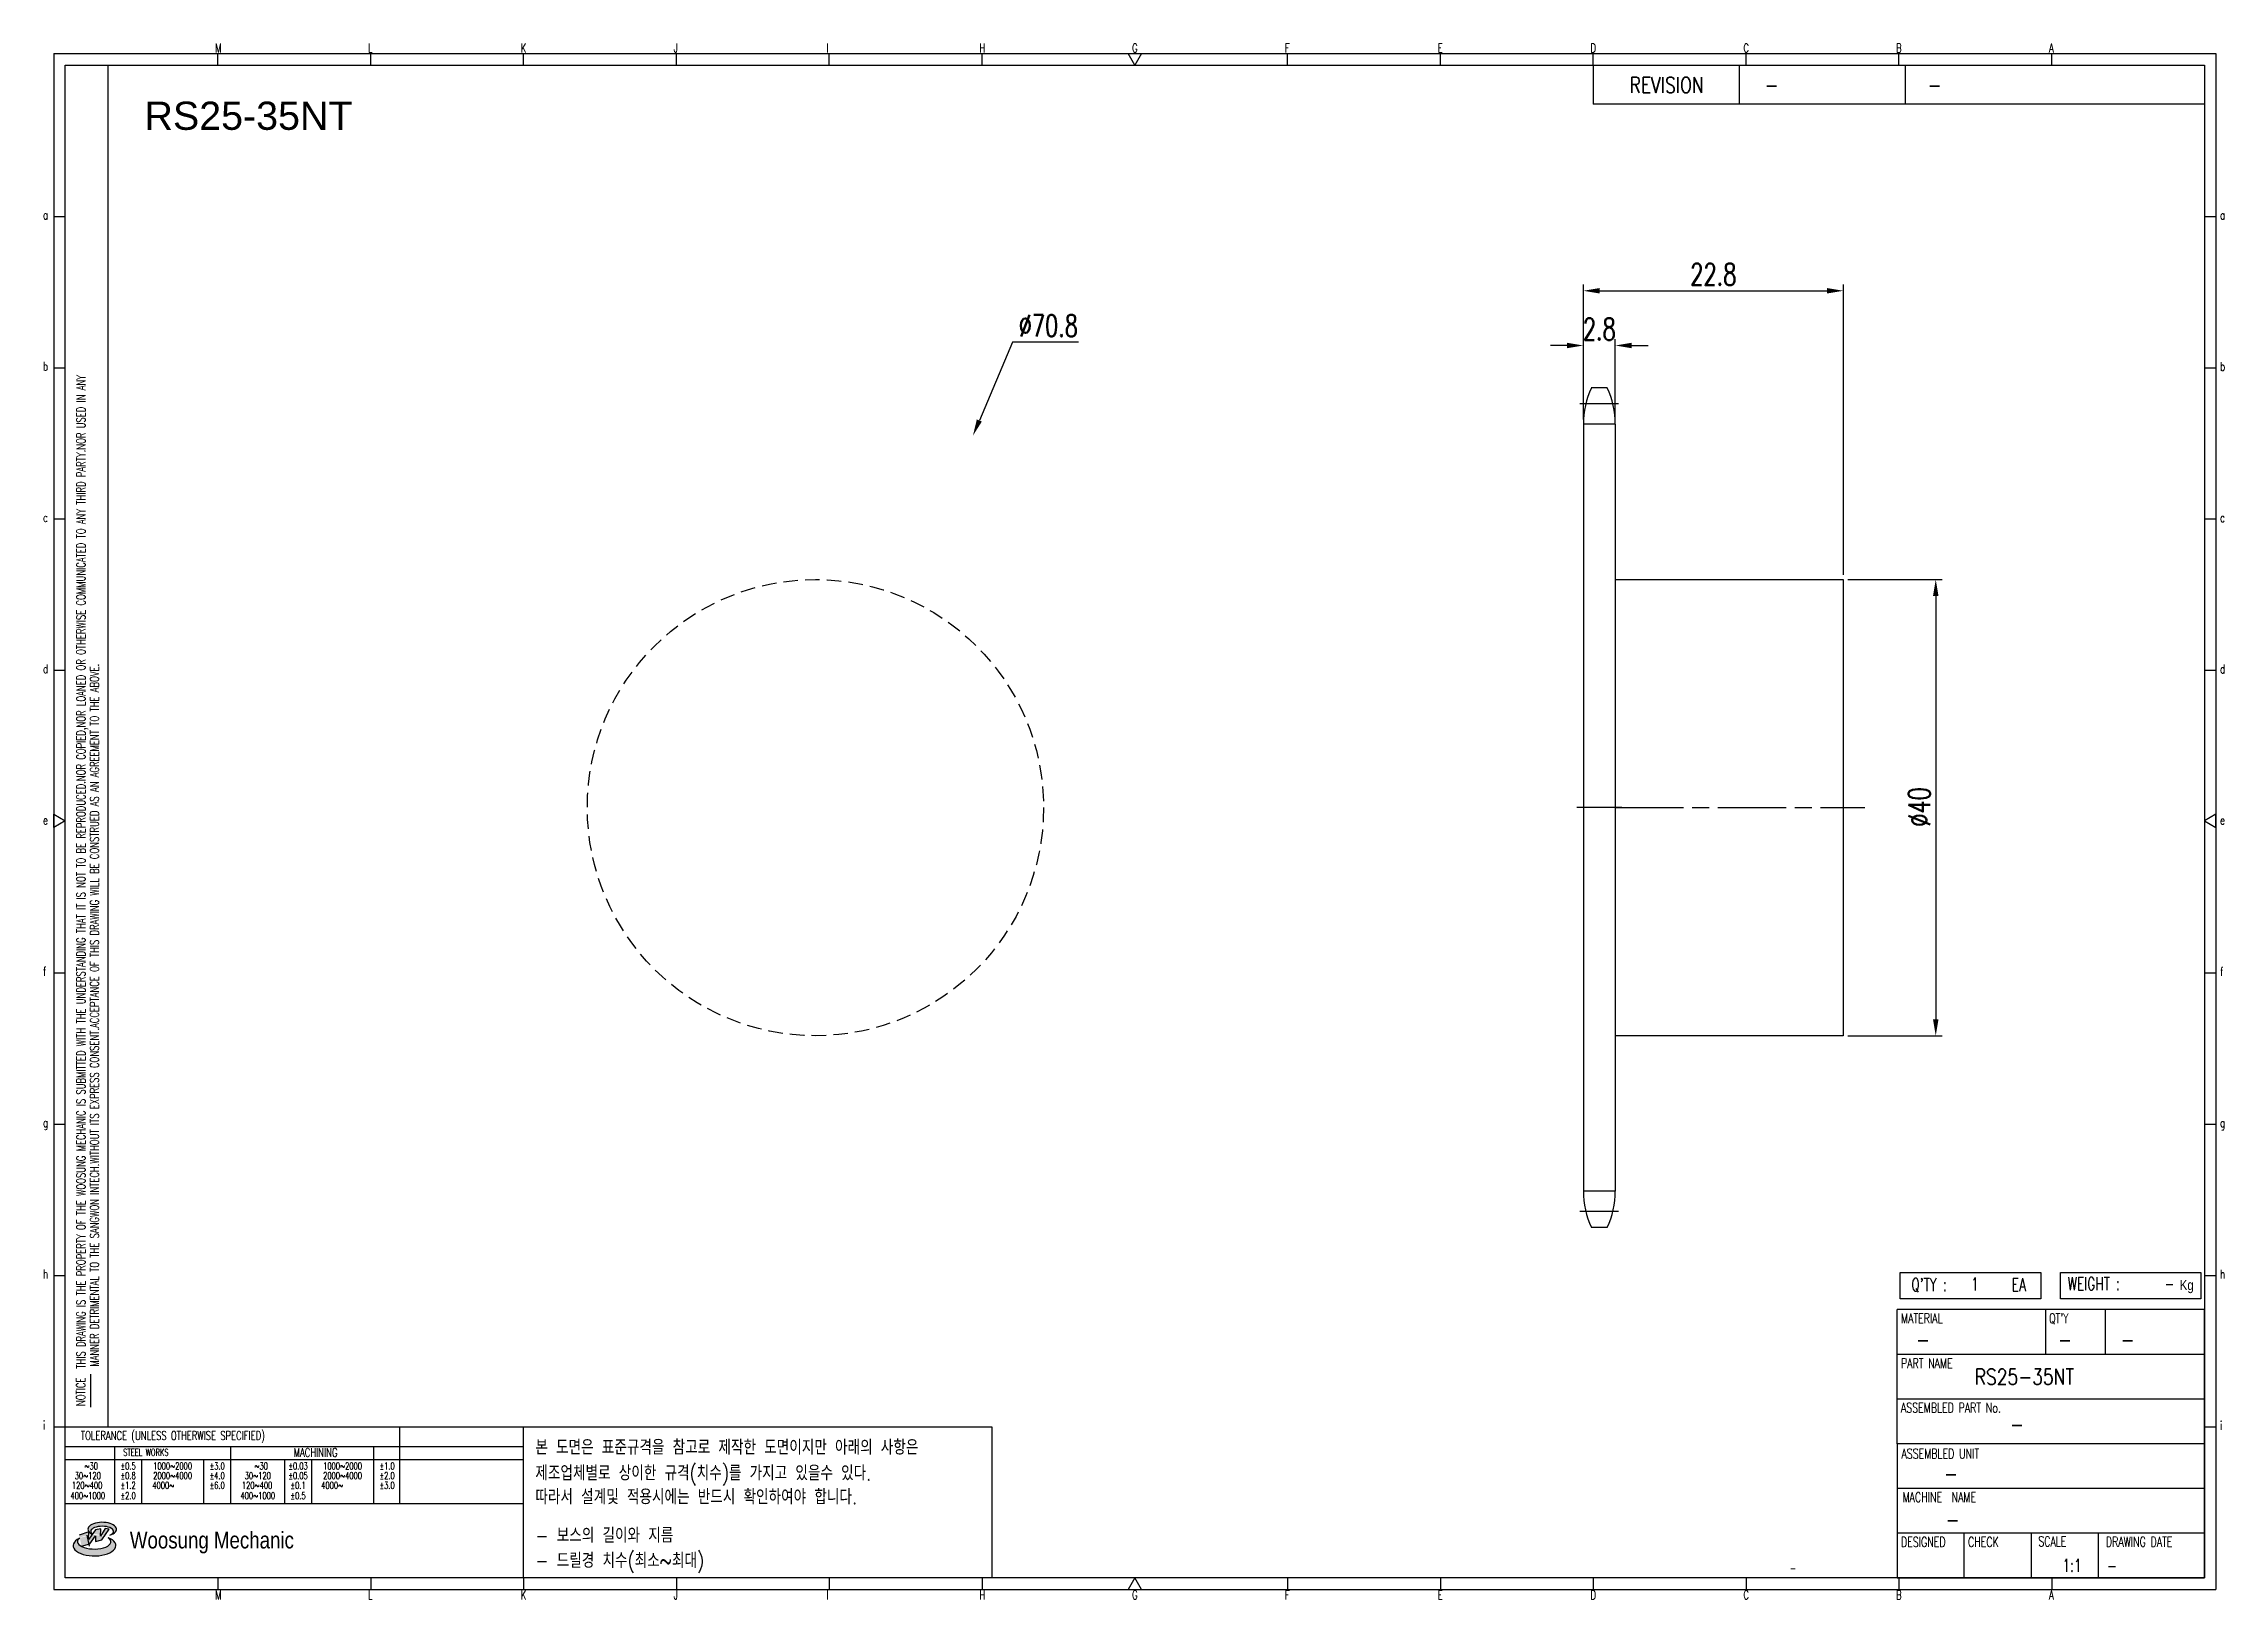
# Model space of a CAD drawing. Header units: millimetres. Extents: x -66525 to -66334, y 1454 to 1591.
import ezdxf
from ezdxf.enums import TextEntityAlignment as Align

# ---------------------------------------------------------------- set-up
doc = ezdxf.new("R2010")
doc.units = ezdxf.units.MM
for name, pattern in [('AM_ISO02W050', [7.5, 6, -1.5]), ('AM_ISO02W050x2', [3.75, 3, -0.75]), ('AM_ISO08W050', [18, 12, -1.5, 3, -1.5]), ('AM_ISO08W050x2', [9, 6, -0.75, 1.5, -0.75]), ('HIDDEN', [9.525, 6.35, -3.175])]:
    doc.linetypes.add(name, pattern=pattern)
for name, color, linetype, lineweight in [('AM_3N', 6, 'AM_ISO02W050', 25), ('AM_7', 4, 'AM_ISO08W050', 25), ('AM_7N', 4, 'AM_ISO08W050', 25)]:
    doc.layers.add(name, color=color, linetype=linetype, lineweight=lineweight)
for name, color, linetype in [('S-DIM', 7, 'Continuous'), ('TITLE', 7, 'Continuous'), ('도면레이아웃', 7, 'Continuous')]:
    doc.layers.add(name, color=color, linetype=linetype)
doc.styles.add('HAN', font='ROMANS.shx', dxfattribs={"width": 0.7, "bigfont": 'whgtxt.shx'})
doc.styles.add('HKD_ST2', font='romans.shx', dxfattribs={"width": 0.7, "height": 4, "bigfont": '@extfont2.shx'})
doc.styles.add('HSG', font='SIMPLEX.shx', dxfattribs={"width": 0.7, "bigfont": 'HSG.shx'})
doc.styles.add('ROMANS', font='romans.shx', dxfattribs={"width": 0.7, "bigfont": 'whgtxt.shx'})
doc.styles.add('SLDTEXTSTYLE4', font='arial.ttf', dxfattribs={"width": 0.8})
doc.styles.get("Standard").update_dxf_attribs({"font": 'arial.ttf'})
doc.dimstyles.new('APP3', dxfattribs={"dimscale": 0.8, "dimtxt": 2.4, "dimasz": 1.8, "dimexe": 0.7, "dimexo": 0.5, "dimgap": 0.6, "dimtad": 1, "dimtoh": 1, "dimdec": 1, "dimrnd": 0.01, "dimzin": 9, "dimdsep": 46, "dimtxsty": 'HSG', "dimcen": 0, "dimclrd": 1, "dimclre": 1, "dimclrt": 256, "dimazin": 2, "dimtp": 1, "dimtm": 1, "dimtfac": 0.5, "dimtdec": 1, "dimtofl": 0, "dimtmove": 0, "dimatfit": 3, "dimfxl": 0, "dimtvp": 1, "dimtolj": 2, "dimlwd": -1, "dimlwe": -1, "dimarcsym": 0})

# ---------------------------------------------------------------- blocks, each defined once
blk = doc.blocks.new('e567sfgjss')
for p, q in [((-66937.69, 488.79), (-66917.69, 488.79)), ((-66917.69, 488.79), (-66917.69, 448.79)), ((-66917.69, 448.79), (-66937.69, 448.79))]:
    blk.add_line(p, q)
at = {"layer": 'AM_7N', "linetype": 'AM_ISO08W050x2'}
blk.add_line((-66937.69, 468.79), (-66915.79, 468.79), dxfattribs=at)
blk = doc.blocks.new('SUYWSHJH')
at = {"layer": '도면레이아웃'}
h = blk.add_hatch(color=10, dxfattribs=at)
h.paths.add_polyline_path([(1.544, 35.177), (1.554, 34.966), (1.779, 35.034), (2.054, 35.422), (1.908, 35.446), (1.728, 35.167), (1.741, 35.439), (1.547, 35.405), (1.292, 35.041), (1.295, 35.33), (0.943, 35.208), (1.03, 34.8), (1.336, 34.885)])
edge = h.paths.add_edge_path()
edge.add_ellipse((1.795, 35.421), major_axis=(-0.53, 0), ratio=0.487785, start_angle=122.36065, end_angle=403.39574)
edge.add_line((1.411, 35.244), (1.419, 35.261))
edge.add_ellipse((1.798, 35.344), major_axis=(-0.423, 0), ratio=0.444396, start_angle=131.58977, end_angle=386.19408, ccw=False)
edge = h.paths.add_edge_path()
edge.add_ellipse((1.512, 34.815), major_axis=(-0.793, 0), ratio=0.480113, start_angle=314.67633, end_angle=590.85213)
edge.add_ellipse((1.501, 34.958), major_axis=(-0.62, 0), ratio=0.43311, start_angle=331.7024, end_angle=574.42495, ccw=False)
for p, q in [((0, 90.118), (80.15, 90.118)), ((0, 90.118), (0, 33.191)), ((6.089, 89.693), (6.089, 90.118)), ((11.753, 89.693), (11.753, 90.118)), ((17.418, 89.693), (17.418, 90.118)), ((23.082, 89.693), (23.082, 90.118)), ((28.746, 89.693), (28.746, 90.118)), ((34.411, 89.693), (34.411, 90.118)), ((45.739, 89.693), (45.739, 90.118)), ((51.404, 89.693), (51.404, 90.118)), ((57.068, 89.693), (57.068, 90.118)), ((62.732, 89.693), (62.732, 90.118)), ((68.397, 89.693), (68.397, 90.118)), ((74.061, 89.693), (74.061, 90.118)), ((80.15, 90.118), (80.15, 33.191)), ((0, 84.085), (0.425, 84.085)), ((79.725, 84.085), (80.15, 84.085)), ((0, 78.478), (0.425, 78.478)), ((79.725, 78.478), (80.15, 78.478)), ((0, 72.87), (0.425, 72.87)), ((79.725, 72.87), (80.15, 72.87)), ((0, 67.262), (0.425, 67.262)), ((79.725, 67.262), (80.15, 67.262)), ((0, 56.047), (0.425, 56.047)), ((79.725, 56.047), (80.15, 56.047)), ((0, 50.439), (0.425, 50.439)), ((79.725, 50.439), (80.15, 50.439)), ((0, 44.832), (0.425, 44.832)), ((79.725, 44.832), (80.15, 44.832)), ((1.377, 39.947), (1.377, 41.174)), ((0, 39.224), (0.425, 39.224)), ((79.725, 39.224), (80.15, 39.224)), ((0, 33.191), (80.15, 33.191)), ((6.089, 33.616), (6.089, 33.191)), ((11.753, 33.616), (11.753, 33.191)), ((17.418, 33.616), (17.418, 33.191)), ((23.082, 33.616), (23.082, 33.191)), ((28.746, 33.616), (28.746, 33.191)), ((34.411, 33.616), (34.411, 33.191)), ((45.739, 33.616), (45.739, 33.191)), ((51.404, 33.616), (51.404, 33.191)), ((57.068, 33.616), (57.068, 33.191)), ((62.732, 33.616), (62.732, 33.191)), ((68.397, 33.616), (68.397, 33.191)), ((74.061, 33.616), (74.061, 33.191))]:
    blk.add_line(p, q)
at = {"color": 2}
for p, q in [((2.017, 39.224), (2.017, 89.693)), ((0.425, 39.224), (17.418, 39.224)), ((12.816, 39.224), (12.816, 36.382)), ((17.418, 33.616), (17.418, 39.224)), ((0.425, 38.487), (17.418, 38.487)), ((0.425, 38.012), (17.418, 38.012)), ((2.257, 38.487), (2.257, 36.382)), ((3.257, 38.012), (3.257, 36.382)), ((5.557, 38.012), (5.557, 36.382)), ((6.557, 38.5), (6.557, 36.382)), ((8.557, 38.012), (8.557, 36.382)), ((9.557, 38.026), (9.557, 36.382)), ((11.857, 38.487), (11.857, 36.382)), ((0.425, 36.382), (17.418, 36.382))]:
    blk.add_line(p, q, dxfattribs=at)
at = {"color": 6, "ltscale": 0.5}
for p, q in [((57.068, 89.693), (57.068, 88.246)), ((62.47, 89.693), (62.47, 88.246)), ((68.635, 89.693), (68.635, 88.246)), ((79.725, 88.246), (57.068, 88.246)), ((68.336, 38.59), (68.336, 43.563)), ((79.725, 43.563), (68.336, 43.563)), ((73.827, 43.563), (73.827, 41.905)), ((76.037, 43.563), (76.037, 41.905)), ((79.725, 38.59), (79.725, 43.563)), ((79.725, 41.905), (68.336, 41.905)), ((79.725, 40.248), (68.336, 40.248)), ((68.336, 38.59), (68.336, 33.616)), ((79.725, 38.59), (68.336, 38.59)), ((79.725, 33.616), (79.725, 38.59)), ((79.725, 36.932), (68.336, 36.932)), ((79.725, 35.274), (68.336, 35.274)), ((70.822, 33.616), (70.822, 35.274)), ((73.309, 33.616), (73.309, 35.274)), ((75.796, 33.616), (75.796, 35.274)), ((68.336, 33.616), (79.725, 33.616))]:
    blk.add_line(p, q, dxfattribs=at)
for points in [[(40.075, 89.693), (39.83, 90.118), (40.32, 90.118)], [(0.425, 89.693), (79.725, 89.693), (79.725, 33.616), (0.425, 33.616)], [(0.425, 61.679), (0, 61.433), (0, 61.924)], [(79.725, 61.679), (80.15, 61.433), (80.15, 61.924)], [(40.075, 33.616), (39.83, 33.191), (40.32, 33.191)]]:
    blk.add_lwpolyline(points, close=True)
at = {"layer": 'TITLE', "color": 20}
for p, q in [((68.449, 43.961), (68.449, 44.936)), ((68.449, 44.936), (73.654, 44.936)), ((73.654, 44.936), (73.654, 43.961)), ((74.39, 43.961), (74.39, 44.936)), ((74.39, 44.936), (79.595, 44.936)), ((79.595, 44.936), (79.595, 43.961)), ((73.654, 43.961), (68.449, 43.961)), ((79.595, 43.961), (74.39, 43.961))]:
    blk.add_line(p, q, dxfattribs=at)
at = {"layer": '도면레이아웃'}
for p, q in [((1.295, 35.33), (0.943, 35.208)), ((1.03, 34.8), (1.336, 34.885)), ((1.224, 35.208), (1.311, 34.8)), ((1.224, 35.208), (1.224, 35.208)), ((1.547, 35.405), (1.292, 35.041)), ((1.292, 35.041), (1.295, 35.33)), ((1.336, 34.885), (1.544, 35.177)), ((1.419, 35.261), (1.411, 35.244)), ((1.544, 35.177), (1.554, 34.966)), ((1.741, 35.439), (1.547, 35.405)), ((1.554, 34.966), (1.779, 35.034)), ((1.908, 35.446), (1.728, 35.167)), ((1.728, 35.167), (1.741, 35.439)), ((1.779, 35.034), (2.054, 35.422)), ((2.054, 35.422), (1.908, 35.446))]:
    blk.add_line(p, q, dxfattribs=at)
for centre, major_axis, ratio, start_param, end_param in [((1.795, 35.421), (-0.53, 0), 0.487785, 2.135596, 7.040584), ((1.512, 34.815), (-0.793, 0), 0.480113, 5.492138, 10.312315), ((1.501, 34.958), (-0.62, 0), 0.43311, 5.789299, 10.025607), ((1.798, 35.344), (-0.423, 0), 0.444396, 2.296675, 6.740358)]:
    blk.add_ellipse(centre, major_axis=major_axis, ratio=ratio, start_param=start_param, end_param=end_param, dxfattribs=at)
at = {"color": 4, "style": 'HKD_ST2', "width": 0.7}
for s, p in [('M', (5.988, 90.164)), ('L', (11.652, 90.164)), ('K', (17.316, 90.164)), ('J', (22.981, 90.164)), ('I', (28.645, 90.164)), ('H', (34.309, 90.164)), ('G', (39.974, 90.164)), ('F', (45.638, 90.164)), ('E', (51.302, 90.164)), ('D', (56.967, 90.164)), ('C', (62.631, 90.164)), ('B', (68.295, 90.164)), ('A', (73.96, 90.164)), ('a', (-0.395, 83.976)), ('a', (80.305, 83.97)), ('b', (-0.395, 78.368)), ('b', (80.305, 78.362)), ('c', (-0.395, 72.76)), ('c', (80.305, 72.754)), ('d', (-0.395, 67.153)), ('d', (80.305, 67.147)), ('e', (-0.395, 61.545)), ('e', (80.305, 61.539)), ('f', (-0.395, 55.937)), ('f', (80.305, 55.931)), ('g', (-0.395, 50.33)), ('g', (80.305, 50.324)), ('h', (-0.395, 44.722)), ('h', (80.305, 44.716)), ('i', (-0.395, 39.114)), ('i', (80.305, 39.108)), ('M', (5.988, 32.824)), ('L', (11.652, 32.824)), ('K', (17.316, 32.824)), ('J', (22.981, 32.824)), ('I', (28.645, 32.824)), ('H', (34.309, 32.824)), ('G', (39.974, 32.824)), ('F', (45.638, 32.824)), ('E', (51.302, 32.824)), ('D', (56.967, 32.824)), ('C', (62.631, 32.824)), ('B', (68.295, 32.824)), ('A', (73.96, 32.824))]:
    blk.add_text(s, height=0.326, dxfattribs=at).set_placement(p)
for s, height, style, width, p in [('REVISION', 0.5806, 'HAN', 0.8, (58.415, 88.664)), ('-', 0.581, 'HAN', 0.8, (63.426, 88.664)), ('-', 0.581, 'HAN', 0.8, (69.468, 88.664)), ("Q'TY : ", 0.4746, 'HKD_ST2', 0.7, (68.857, 44.253)), ('1', 0.475, 'HKD_ST2', 0.7, (71.071, 44.275)), ('EA', 0.4746, 'HKD_ST2', 0.7, (72.578, 44.253)), ('WEIGHT : ', 0.4746, 'HKD_ST2', 0.7, (74.65, 44.286)), ('-', 0.581, 'HAN', 0.8, (69.029, 42.157)), ('-', 0.581, 'HAN', 0.8, (74.289, 42.157)), ('-', 0.581, 'HAN', 0.8, (76.623, 42.157)), ('-', 0.581, 'HAN', 0.8, (72.515, 39.013)), ('-', 0.581, 'HAN', 0.8, (70.067, 37.189)), ('-', 0.581, 'HAN', 0.8, (70.126, 35.48)), ('1:1', 0.4746, 'HKD_ST2', 0.7, (74.458, 33.848)), ('-', 0.475, 'HKD_ST2', 0.7, (76.112, 33.837))]:
    blk.add_text(s, height=height, dxfattribs=dict(style=style, width=width)).set_placement(p)
at = {"color": 2, "style": 'HKD_ST2', "width": 0.7}
for s, p in [(' THIS DRAWING IS THE PROPERTY OF THE WOOSUNG MECHANIC IS SUBMITTED WITH THE UNDERSTANDING THAT IT IS NOT TO BE REPRODUCED.NOR COPIED,NOR LOANED OR OTHERWISE COMMUNICATED TO ANY THIRD PARTY.NOR USED IN ANY', (1.173, 41.217)), ('MANNER DETRIMENTAL TO THE SANGWON INTECH.WITHOUT ITS EXPRESS CONSENT.ACCEPTANCE OF THIS DRAWING WILL BE CONSTRUED AS AN AGREEMENT TO THE ABOVE.', (1.672, 41.447))]:
    blk.add_text(s, height=0.326266, rotation=90, dxfattribs=at).set_placement(p)
at = {"style": 'HKD_ST2', "width": 0.7}
blk.add_text('-', height=0.475, dxfattribs=at).set_placement((78.613, 44.286), align=Align.RIGHT)
at = {"color": 4, "style": 'HKD_ST2', "width": 0.7}
for s, height, p in [('MATERIAL', 0.3651, (68.474, 43.425)), ("QT'Y", 0.3651, (73.965, 43.425)), ('PART NAME', 0.3651, (68.474, 41.756)), ('ASSEMBLED PART No.', 0.36511, (68.474, 40.109)), ('ASSEMBLED UNIT', 0.36511, (68.49, 38.408)), ('MACHINE  NAME', 0.36511, (68.532, 36.794)), ('DESIGNED', 0.3651, (68.474, 35.136)), ('CHECK', 0.3651, (70.961, 35.136)), ('SCALE', 0.3651, (73.566, 35.153)), ('DRAWING DATE', 0.36511, (76.071, 35.141))]:
    blk.add_text(s, height=height, dxfattribs=at).set_placement(p, align=Align.TOP_LEFT)
at = {"style": 'HKD_ST2', "width": 0.7}
blk.add_text('NOTICE', height=0.3263, rotation=90, dxfattribs=at).set_placement((1.163, 39.988))
for s, height, style, width, p in [('TOLERANCE (UNLESS OTHERWISE SPECIFIED)', 0.32627, 'HKD_ST2', 0.7, (4.417, 38.896)), ('-', 0.326, 'ROMANS', 0.65, (64.469, 33.975))]:
    blk.add_text(s, height=height, dxfattribs=dict(style=style, width=width)).set_placement(p, align=Align.MIDDLE_CENTER)
at = {"color": 4, "style": 'HKD_ST2', "width": 0.7}
for s, height, p in [('STEEL WORKS', 0.26101, (3.416, 38.268)), ('MACHINING', 0.3263, (9.707, 38.27)), ('%%P0.5', 0.261, (2.757, 37.762)), ('%%P0.8', 0.261, (2.757, 37.411)), ('%%P3.0', 0.261, (6.057, 37.762)), ('%%P4.0', 0.261, (6.057, 37.411)), ('%%P0.03', 0.261, (9.057, 37.762)), ('%%P0.05', 0.261, (9.057, 37.411)), ('%%P1.0', 0.261, (12.357, 37.762)), ('%%P2.0', 0.261, (12.357, 37.411)), ('%%P1.2', 0.261, (2.757, 37.045)), ('%%P2.0', 0.261, (2.757, 36.67)), ('%%P6.0', 0.261, (6.057, 37.045)), ('%%P0.1', 0.261, (9.057, 37.045)), ('%%P0.5', 0.261, (9.057, 36.67)), ('%%P3.0', 0.261, (12.357, 37.045))]:
    blk.add_text(s, height=height, dxfattribs=at).set_placement(p, align=Align.MIDDLE)
for s, height, p in [('30%%126120', 0.261, (1.263, 37.411)), ('%%12630', 0.261, (1.389, 37.762)), ('2000%%1264000', 0.26101, (4.407, 37.411)), ('1000%%1262000', 0.26101, (4.407, 37.762)), ('30%%126120', 0.261, (7.563, 37.411)), ('%%12630', 0.261, (7.689, 37.762)), ('2000%%1264000', 0.26101, (10.707, 37.411)), ('1000%%1262000', 0.26101, (10.707, 37.762)), ('400%%1261000', 0.26101, (1.263, 36.67)), ('120%%126400', 0.26101, (1.237, 37.045)), ('4000%%126', 0.261, (4.061, 37.045)), ('400%%1261000', 0.26101, (7.563, 36.67)), ('120%%126400', 0.26101, (7.537, 37.045)), ('4000%%126', 0.261, (10.321, 37.045))]:
    blk.add_text(s, height=height, dxfattribs=at).set_placement(p, align=Align.MIDDLE_CENTER)
at = {"color": 1, "style": 'SLDTEXTSTYLE4', "width": 0.8}
blk.add_text('Woosung Mechanic', height=0.61957, dxfattribs=at).set_placement((2.822, 34.711))
at = {"layer": 'TITLE', "width": 0.8}
blk.add_text('Kg', height=0.3789, dxfattribs=at).set_placement((78.807, 44.286))
blk = doc.blocks.new('*D18')
at = {"layer": 'Defpoints', "color": 0, "transparency": 16777216}
for p in [(-66387.29, 1564.18), (-66390.09, 1557.28), (-66387.29, 1557.28)]:
    blk.add_point(p, dxfattribs=at)
at = {"layer": 'S-DIM', "color": 1, "transparency": 16777216}
for p, q in [((-66391.53, 1564.18), (-66392.97, 1564.18)), ((-66390.09, 1557.68), (-66390.09, 1564.74)), ((-66387.29, 1557.68), (-66387.29, 1564.74)), ((-66385.85, 1564.18), (-66384.41, 1564.18))]:
    blk.add_line(p, q, dxfattribs=at)
for points in [[(-66391.53, 1564.42), (-66391.53, 1563.94), (-66390.09, 1564.18)], [(-66385.85, 1564.42), (-66385.85, 1563.94), (-66387.29, 1564.18)]]:
    blk.add_solid(points, dxfattribs=at)
at = {"layer": 'S-DIM', "transparency": 16777216, "insert": (-66388.69, 1565.62), "char_height": 1.92, "attachment_point": 5, "style": 'HSG'}
blk.add_mtext('\\A2;2.8', dxfattribs=at)
blk = doc.blocks.new('*D19')
at = {"layer": 'Defpoints', "color": 0, "transparency": 16777216}
for p in [(-66367.29, 1568.98), (-66390.09, 1557.28), (-66367.29, 1543.66)]:
    blk.add_point(p, dxfattribs=at)
at = {"layer": 'S-DIM', "color": 1, "transparency": 16777216}
for p, q in [((-66390.09, 1557.68), (-66390.09, 1569.54)), ((-66388.65, 1568.98), (-66368.73, 1568.98)), ((-66367.29, 1544.06), (-66367.29, 1569.54))]:
    blk.add_line(p, q, dxfattribs=at)
for points in [[(-66388.65, 1569.22), (-66388.65, 1568.74), (-66390.09, 1568.98)], [(-66368.73, 1569.22), (-66368.73, 1568.74), (-66367.29, 1568.98)]]:
    blk.add_solid(points, dxfattribs=at)
at = {"layer": 'S-DIM', "transparency": 16777216, "insert": (-66378.69, 1570.42), "char_height": 1.92, "attachment_point": 5, "style": 'HSG'}
blk.add_mtext('\\A2;22.8', dxfattribs=at)
blk = doc.blocks.new('*D20')
at = {"layer": 'Defpoints', "color": 0, "transparency": 16777216}
for p in [(-66367.29, 1543.66), (-66367.29, 1503.66), (-66359.19, 1503.66)]:
    blk.add_point(p, dxfattribs=at)
at = {"layer": 'S-DIM', "color": 1, "transparency": 16777216}
for p, q in [((-66366.89, 1543.66), (-66358.63, 1543.66)), ((-66359.19, 1542.22), (-66359.19, 1505.1)), ((-66366.89, 1503.66), (-66358.63, 1503.66))]:
    blk.add_line(p, q, dxfattribs=at)
for points in [[(-66359.43, 1542.22), (-66358.95, 1542.22), (-66359.19, 1543.66)], [(-66359.43, 1505.1), (-66358.95, 1505.1), (-66359.19, 1503.66)]]:
    blk.add_solid(points, dxfattribs=at)
at = {"layer": 'S-DIM', "transparency": 16777216, "insert": (-66360.63, 1523.72), "char_height": 1.92, "attachment_point": 5, "rotation": 90, "style": 'HSG'}
blk.add_mtext('\\A2;%%c40', dxfattribs=at)
blk = doc.blocks.new('*D21')
at = {"layer": 'Defpoints', "color": 0, "transparency": 16777216}
for p in [(-66443.61, 1556.28), (-66471.23, 1491.04)]:
    blk.add_point(p, dxfattribs=at)
at = {"layer": 'S-DIM', "color": 1, "transparency": 16777216}
for p, q in [((-66440.14, 1564.48), (-66443.05, 1557.6)), ((-66434.35, 1564.48), (-66440.14, 1564.48))]:
    blk.add_line(p, q, dxfattribs=at)
blk.add_solid([(-66443.27, 1557.7), (-66442.83, 1557.51), (-66443.61, 1556.28)], dxfattribs=at)
at = {"layer": 'S-DIM', "transparency": 16777216, "insert": (-66437, 1565.92), "char_height": 1.92, "attachment_point": 5, "style": 'HSG'}
blk.add_mtext('\\A2;∅70.8', dxfattribs=at)

msp = doc.modelspace()

# ---------------------------------------------------------------- linework, layer by layer
for p, q in [((-66388, 1560.48), (-66389.39, 1560.48)), ((-66390.09, 1557.28), (-66390.09, 1490.04)), ((-66387.29, 1557.28), (-66387.29, 1490.04)), ((-66388, 1486.84), (-66389.39, 1486.84))]:
    msp.add_line(p, q)
at = {"color": 4}
msp.add_lwpolyline([(-66483.01, 1469.38), (-66441.94, 1469.38), (-66441.94, 1456.12), (-66483.01, 1456.12)], close=True, dxfattribs=at)
at = {"color": 2, "linetype": 'HIDDEN', "ltscale": 0.2}
msp.add_circle((-66457.42, 1523.66), 20, dxfattribs=at)
for centre, start, end in [((-66382.49, 1557.28), 155.0989, 180), ((-66394.89, 1557.28), 0, 24.9011), ((-66382.49, 1490.04), 180, 204.9011), ((-66394.89, 1490.04), 335.0989, 0)]:
    msp.add_arc(centre, 7.6, start, end)
at = {"layer": 'AM_3N', "linetype": 'AM_ISO02W050x2'}
for p, q in [((-66387.29, 1557.28), (-66390.09, 1557.28)), ((-66387.29, 1490.04), (-66390.09, 1490.04))]:
    msp.add_line(p, q, dxfattribs=at)
at = {"layer": 'AM_7', "linetype": 'AM_ISO08W050x2'}
for p, q in [((-66387.02, 1559.08), (-66390.4, 1559.08)), ((-66386.71, 1523.66), (-66390.67, 1523.66)), ((-66387.02, 1488.24), (-66390.4, 1488.24))]:
    msp.add_line(p, q, dxfattribs=at)

# ---------------------------------------------------------------- block references
at = {"xscale": 2.3654592, "yscale": 2.3654592, "zscale": 2.3654592}
msp.add_blockref('SUYWSHJH', (-66524.21, 1376.6), dxfattribs=at)
msp.add_blockref('e567sfgjss', (550.39, 1054.87))

# ---------------------------------------------------------------- texts
at = {"color": 2}
msp.add_text('RS25-35NT', height=2.472, dxfattribs=at).set_placement((-66516.25, 1583.09))
at = {"style": 'HAN', "width": 0.8}
msp.add_text('RS25-35NT', height=1.373, dxfattribs=at).set_placement((-66355.77, 1473.07))
at = {"color": 4, "style": 'HAN', "width": 0.8}
for s, p in [('본 도면은 표준규격을 참고로 제작한 도면이지만 아래의 사항은', (-66481.98, 1466.93)), ('제조업체별로 상이한 규격(치수)를 가지고 있을수 있다.', (-66481.98, 1464.67)), ('따라서 설계및 적용시에는 반드시 확인하여야 합니다.', (-66481.98, 1462.58)), ('- 보스의 길이와 지름', (-66481.98, 1459.21)), ('- 드릴경 치수(최소~최대)', (-66481.98, 1457))]:
    msp.add_text(s, height=1.2995, dxfattribs=at).set_placement(p)

# ---------------------------------------------------------------- dimensions: what is measured, and where the dimension line sits
at = {"layer": 'S-DIM'}
dim = msp.add_linear_dim(base=(-66367.29, 1568.98), p1=(-66390.09, 1557.28), p2=(-66367.29, 1543.66), dimstyle='APP3', dxfattribs=at)
dim.commit()
dim.dimension.update_dxf_attribs({"geometry": '*D19', "text_midpoint": (-66378.69, 1570.42)})
dim = msp.add_diameter_dim_2p(p1=(-66471.23, 1491.04), p2=(-66443.61, 1556.28), dimstyle='APP3', dxfattribs=at)
dim.commit()
dim.dimension.update_dxf_attribs({"geometry": '*D21', "text_midpoint": (-66437, 1564.48), "dimtype": 163})
dim = msp.add_linear_dim(base=(-66387.29, 1564.18), p1=(-66390.09, 1557.28), p2=(-66387.29, 1557.28), dimstyle='APP3', dxfattribs=at)
dim.commit()
dim.dimension.update_dxf_attribs({"geometry": '*D18', "text_midpoint": (-66388.69, 1564.18), "dimtype": 160})
dim = msp.add_linear_dim(base=(-66359.19, 1503.66), p1=(-66367.29, 1543.66), p2=(-66367.29, 1503.66), angle=90, text='%%c<>', dimstyle='APP3', dxfattribs=at)
dim.commit()
dim.dimension.update_dxf_attribs({"geometry": '*D20', "text_midpoint": (-66359.19, 1523.72), "dimtype": 160})

doc.saveas('drawing.dxf')
